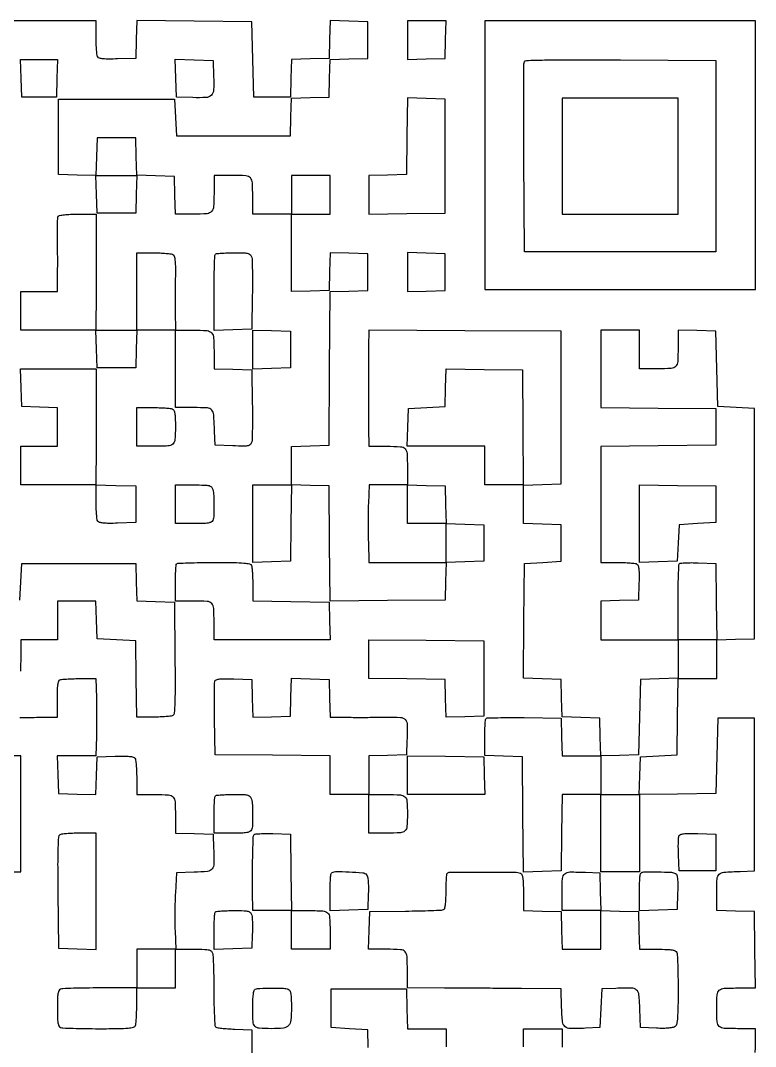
# Model space of a CAD drawing. Extents: x 156 to 936, y 95 to 969.
# Drawn here: x 575 to 936, y 465 to 969 of the extents above; entities that cross this region are included whole.
import ezdxf

# ---------------------------------------------------------------- set-up
doc = ezdxf.new("R2010")
doc.units = 0

msp = doc.modelspace()

# ---------------------------------------------------------------- linework, layer by layer
for points in [[(935.931342, 462.282096, 0.010475), (936, 465.559017), (936, 474), (928.081787, 474, -0.011337), (920.606774, 474.169516, -0.173918), (918.257297, 475.134562, -0.196524), (917.201771, 477.3277, -0.015117), (917, 484, -0.015139), (917.202091, 490.673146, -0.196758), (918.259008, 492.866152, -0.173711), (920.611431, 493.830791, -0.011291), (928.103853, 494), (936.044131, 494), (935.772065, 512.75), (935.5, 531.5), (926.25, 531.787526), (917, 532.075052), (917, 541.018474, -0.014194), (917.190094, 547.713321, -0.199365), (918.215838, 549.834916, -0.165063), (920.527107, 550.811311, -0.009054), (928.5, 551.245668), (935.5, 551.5), (935.5, 589), (935.5, 626.5), (926.5, 626.5), (917.5, 626.5), (917, 608), (916.5, 589.5), (897.71218, 589.227796), (878.924361, 588.955591), (879.21218, 598.227796), (879.5, 607.5), (888.5, 608), (897.5, 608.5), (897.772065, 627.25), (898.044131, 646), (907.522065, 646), (917, 646), (917, 655.462474), (917, 664.924948), (926.25, 665.212474), (935.5, 665.5), (935.5, 722), (935.5, 778.5), (926.5, 779), (917.5, 779.5), (917, 798), (916.5, 816.5), (907.25, 816.787526), (898, 817.075052), (898, 809.119313, -0.01133), (897.829774, 801.607881, -0.174856), (896.858669, 799.255648, -0.19591), (894.651936, 798.200175, -0.014805), (887.893011, 798), (879, 798), (879, 807.5), (879, 817), (869.5, 817), (860, 817), (860, 798.015573), (860, 779.031147), (888.25, 778.765573), (916.5, 778.5), (916.5, 769.5), (916.5, 760.5), (888.25, 760.234427), (860, 759.968853), (860, 731.484427), (860, 703), (868.25, 702.984687, -0.00917), (871.504112, 702.918959, -0.012203), (874.45641, 702.732898, -0.00954), (876.894283, 702.472467, -0.110402), (877.793098, 702.149034, -0.187221), (878.389362, 701.340297, -0.039341), (878.721251, 699.5815, -0.027159), (878.864234, 696.914541, -0.008519), (878.793098, 692.914347), (878.5, 684.5), (869.25, 684.212474), (860, 683.924948), (860, 674.462474), (860, 665), (879, 665), (898, 665), (898, 655.537526), (898, 646.075052), (888.75, 645.787526), (879.5, 645.5), (879, 627), (878.5, 608.5), (869.288016, 608.212977), (860.076031, 607.925954), (859.788016, 617.212977), (859.5, 626.5), (850.287036, 626.787036), (841.074071, 627.074071), (840.787036, 636.287036), (840.5, 645.5), (831.234491, 645.787731), (821.968982, 646.075462), (822.234491, 674.287731), (822.5, 702.5), (831.5, 703), (840.5, 703.5), (840.5, 712.5), (840.5, 721.5), (831.25, 721.787526), (822, 722.075052), (822, 731.5), (822, 740.924948), (831.25, 741.212474), (840.5, 741.5), (840.5, 779), (840.5, 816.5), (793.25, 816.759792), (746, 817.019583), (745.934866, 808.759792, 0.000913), (745.868464, 797.802647, 0.000876), (745.84088, 786.693278, 0.000915), (745.852017, 776.562651, 0.001964), (745.905604, 768.75), (746, 760), (754.893011, 760, -0.014768), (761.650479, 759.800362, -0.195511), (763.85745, 758.747254, -0.175208), (764.829247, 756.400012, -0.01141), (765, 748.918213), (765, 741), (755.570969, 741), (746.141938, 741), (745.820969, 731.895415, 0.005644), (745.720383, 727.696635, 0.003106), (745.687231, 722.558523, 0.003096), (745.718259, 717.345316, 0.004955), (745.816413, 712.895415), (746.132827, 703), (765.103939, 703), (784.075052, 703), (783.787526, 693.75), (783.5, 684.5), (755.2656, 684.234453), (727.031199, 683.968906), (726.7656, 712.234453), (726.5, 740.5), (717.25, 740.787526), (708, 741.075052), (708, 750.5), (708, 759.924948), (717.25, 760.212474), (726.5, 760.5), (726.761989, 798.212633), (727.023977, 835.925266), (736.261989, 836.212633), (745.5, 836.5), (745.5, 845.5), (745.5, 854.5), (736.288016, 854.787023), (727.076031, 855.074046), (726.788016, 845.787023), (726.5, 836.5), (717.25, 836.212474), (708, 835.924948), (708, 854.962474), (708, 874), (717.5, 874), (727, 874), (727, 883.5), (727, 893), (717.5, 893), (708, 893), (708, 883.5), (708, 874), (698.5, 874), (689, 874), (689, 881.918213, 0.01141), (688.829247, 889.400012, 0.175208), (687.85745, 891.747254, 0.195511), (685.650479, 892.800362, 0.014768), (678.893011, 893), (670, 893), (669.986345, 885.75, -0.010904), (669.799195, 877.85182, -0.167242), (668.810132, 875.353181, -0.201372), (666.560646, 874.224533, -0.016903), (659.920894, 874), (651.075052, 874), (650.787526, 883.25), (650.5, 892.5), (641.287036, 892.787036), (632.074071, 893.074071), (631.787036, 902.287036), (631.5, 911.5), (622, 911.5), (612.5, 911.5), (612.211984, 902.212977), (611.923969, 892.925954), (602.711984, 893.212977), (593.5, 893.5), (593.5, 912), (593.5, 930.5), (622, 930.5), (650.5, 930.5), (651, 921.5), (651.5, 912.5), (679.5, 912.5), (707.5, 912.5), (707.787036, 921.712964), (708.074071, 930.925929), (717.287036, 931.212964), (726.5, 931.5), (726.787036, 940.712964), (727.074071, 949.925929), (736.287036, 950.212964), (745.5, 950.5), (745.5, 959.5), (745.5, 968.5), (736.288016, 968.787023), (727.076031, 969.074046), (726.788016, 959.787023), (726.5, 950.5), (717.287036, 950.212964), (708.074071, 949.925929), (707.787036, 940.712964), (707.5, 931.5), (698.5, 931.5), (689.5, 931.5), (689, 950), (688.5, 968.5), (660.287731, 968.765509), (632.075462, 969.031018), (631.787731, 959.765509), (631.5, 950.5), (622.58457, 950.208654, -0.007874), (618.325344, 950.136581, -0.025891), (615.518036, 950.278743, -0.03736), (613.675579, 950.608404, -0.190691), (612.849883, 951.208654, -0.110447), (612.526866, 952.10652, -0.009524), (612.266784, 954.544105, -0.01219), (612.080961, 957.496014, -0.009158), (612.015313, 960.75), (612, 969), (584, 969), (556, 969)], [(574.5, 684.5), (575, 693.5), (575.5, 702.5), (603.5, 702.5), (631.5, 702.5), (631.787036, 693.287036), (632.074071, 684.074071), (641.287036, 683.787036), (650.5, 683.5), (650.766401, 656.069153, -0.001978), (650.846326, 642.183108, -0.009301), (650.712289, 634.206078, -0.008349), (650.438935, 628.964071, -0.238479), (649.766401, 627.834466, -0.111006), (648.882606, 627.517385, -0.009324), (646.455049, 627.262256, -0.012039), (643.515808, 627.079825, -0.009013), (640.272065, 627.015313), (632.044131, 627), (631.772065, 645.75), (631.5, 664.5), (622, 665), (612.5, 665.5), (612.212474, 674.75), (611.924948, 684), (602.462474, 684), (593, 684), (593, 674.5), (593, 665), (584, 665), (575, 665), (575, 657.081787, -0.011384), (574.829682, 649.602344, -0.174757)], [(574.5, 626.891229, 0.001345), (579.539118, 626.882633, 0.002292), (583.75, 626.906082), (593, 627), (593, 635.916667, -0.008266), (593.067874, 640.021966, -0.024717), (593.299188, 642.819848, -0.032039), (593.668333, 644.679382, -0.236055), (594.25, 645.337719, -0.075204), (595.102131, 645.540301, -0.005376), (597.536093, 645.717133, -0.007465), (600.456593, 645.854032, -0.005565), (603.68138, 645.921053), (611.86276, 646), (612.18138, 636.5, -0.005281), (612.280715, 632.17526, -0.003101), (612.312811, 627, -0.003101), (612.280715, 621.82474, -0.005281), (612.18138, 617.5), (611.86276, 608), (602.393854, 608), (592.924948, 608), (593.212474, 598.75), (593.5, 589.5), (602.711984, 589.212977), (611.923969, 588.925954), (612.211984, 598.212977), (612.5, 607.5), (621.41543, 607.791346, -0.007874), (625.674656, 607.863419, -0.025891), (628.481964, 607.721257, -0.03736), (630.324421, 607.391596, -0.190691), (631.150117, 606.791346, -0.110447), (631.473134, 605.89348, -0.009524), (631.733216, 603.455895, -0.01219), (631.919039, 600.503986, -0.009158), (631.984687, 597.25), (632, 589), (640.893011, 589, -0.014732), (647.649006, 588.800898, -0.19511), (649.856224, 587.750156, -0.175559), (650.828717, 585.407908, -0.011491), (651, 577.955738), (651, 570.075052), (660.25, 569.787526), (669.5, 569.5), (669.800912, 562.520917, -0.012477), (669.937542, 554.988791, -0.170867), (669.02491, 552.45151, -0.198326), (666.777845, 551.237089, -0.017722), (660.240685, 550.788797), (651.5, 550.5), (651, 540.767377, 0.006439), (650.831458, 536.386267, 0.004007), (650.74116, 531.244858, 0.004019), (650.733499, 526.171344, 0.007263), (650.820969, 522.017377), (651.141938, 513), (659.962561, 513, -0.004842), (665.420765, 512.947141, -0.054201), (667.571974, 512.671004, -0.155638), (668.674835, 512.002758, -0.12131), (669.320354, 510.75, -0.048394), (669.534315, 509.205366, -0.002693), (669.707247, 504.342159, -0.004136), (669.834188, 498.543327, -0.003014), (669.883113, 492.095649, 0.004557), (669.950842, 485.750314, 0.007058), (670.136554, 480.274707, 0.002771), (670.386659, 475.609647, 0.183596), (670.70996, 474.89004, 0.160375), (671.362609, 474.560685, 0.007997), (673.771076, 474.237674, 0.012205), (676.692951, 473.965397, 0.008467), (680.005609, 473.794391), (688.5, 473.5), (688.667146, 447.029445, -0.003166)]]:
    msp.add_lwpolyline(points, format="xyb")
for points in [[(765, 959.462474), (765, 949.924948), (774.25, 950.212474), (783.5, 950.5), (783.787526, 959.75), (784.075052, 969), (774.537526, 969), (765, 969)], [(803, 903), (803, 837), (869.5, 837), (936, 837), (936, 903), (936, 969), (869.5, 969), (803, 969)], [(592.787526, 940.75), (592.5, 931.5), (584, 931.5), (575.5, 931.5), (575.212474, 940.75), (574.924948, 950), (584, 950), (593.075052, 950)], [(764.772202, 912.287232), (764.5, 893.5), (755.25, 893.212474), (746, 892.924948), (746, 883.440409), (746, 873.955869), (764.75, 874.227935), (783.5, 874.5), (783.5, 902.5), (783.5, 930.5), (774.272202, 930.787232), (765.044404, 931.074464)], [(841, 902.5), (841, 874), (869.5, 874), (898, 874), (898, 902.5), (898, 931), (869.5, 931), (841, 931)], [(631.787526, 883.75), (631.5, 874.5), (622, 874.5), (612.5, 874.5), (612.212474, 883.75), (611.924948, 893), (622, 893), (632.075052, 893)], [(765, 845.5), (765, 835.924948), (774.25, 836.212474), (783.5, 836.5), (783.5, 845.5), (783.5, 854.5), (774.25, 854.787526), (765, 855.075052)], [(707.5, 807.5), (707.5, 798.5), (698.25, 798.212474), (689, 797.924948), (689, 807.5), (689, 817.075052), (698.25, 816.787526), (707.5, 816.5)], [(821.732692, 769.25), (821.965385, 741), (812.482692, 741), (803, 741), (803, 750.5), (803, 760), (783.962474, 760), (764.924948, 760), (765.212474, 769.25), (765.5, 778.5), (774.5, 779), (783.5, 779.5), (783.787816, 788.771926), (784.075632, 798.043852), (802.787816, 797.771926), (821.5, 797.5)], [(707.772065, 722.25), (707.5, 703.5), (698.25, 703.212474), (689, 702.924948), (689, 721.962474), (689, 741), (698.522065, 741), (708.044131, 741)], [(783.787036, 731.287036), (784.074071, 722.074071), (793.287036, 721.787036), (802.5, 721.5), (802.5, 712.5), (802.5, 703.5), (793.25, 703.212474), (784, 702.924948), (784, 712.462474), (784, 722), (774.5, 722), (765, 722), (765, 731.537526), (765, 741.075052), (774.25, 740.787526), (783.5, 740.5)], [(916.5, 731.5), (916.5, 722.5), (907.5, 722), (898.5, 721.5), (898, 712.5), (897.5, 703.5), (888.25, 703.212474), (879, 702.924948), (879, 721.984539), (879, 741.044131), (897.75, 740.772065), (916.5, 740.5)], [(802.5, 646), (802.5, 627.5), (793.288016, 627.212977), (784.076031, 626.925954), (783.788016, 636.212977), (783.5, 645.5), (764.75, 645.772065), (746, 646.044131), (746, 655.537639), (746, 665.031147), (774.25, 664.765573), (802.5, 664.5)], [(802.787526, 598.25), (803.075052, 589), (784.037526, 589), (765, 589), (765, 598.522065), (765, 608.044131), (783.75, 607.772065), (802.5, 607.5)]]:
    msp.add_lwpolyline(points, close=True)
for points in [[(669.793771, 941.655204, -0.019645), (669.781389, 934.978805, -0.185166), (668.666193, 932.394058, -0.189669), (666.123234, 931.251102, -0.020771), (659.596055, 931.212045), (651.5, 931.5), (651.211971, 940.788029), (650.923942, 950.076058), (660.211971, 949.788029), (669.5, 949.5)], [(916.5, 902.5), (916.5, 855.5), (869.5, 855.5), (822.5, 855.5), (822.239372, 901.5, -0.000997), (822.174287, 919.225103, -0.001596), (822.197198, 934.357597, -0.000282), (822.267665, 947.72814, -0.090314), (822.461789, 948.759906, -0.301449), (823.45055, 949.464468, -0.003096), (832.402033, 949.70934, -0.005599), (845.68089, 949.841585, -0.001079), (869.722417, 949.759906), (916.5, 949.5)], [(612.066052, 864.75, -0.001558), (612.085483, 859.92313, -0.000466), (612.085332, 852.5625, -0.000467), (612.069753, 844.298381, -0.000505), (612.038933, 836.25), (611.945762, 817), (621.972881, 817), (632, 817), (632, 836), (632, 855), (640.25, 854.984687, -0.009309), (643.505577, 854.918028, -0.012345), (646.46241, 854.72919, -0.00973), (648.903682, 854.464684, -0.10988), (649.813523, 854.136411, -0.187083), (650.427377, 853.304599, -0.036226), (650.793234, 851.437012, -0.025722), (650.989874, 848.616033, -0.008179), (650.99747, 844.401724, 0.001761), (650.952492, 840.325489, 0.001003), (650.92536, 835.397694, 0.001002), (650.917937, 830.436818, 0.001658), (650.933947, 826.25), (651, 817), (659.883369, 817, -0.01672), (666.551889, 816.776944, -0.200673), (668.806258, 815.651702, -0.168025), (669.798298, 813.159382, -0.010996), (669.986345, 805.287526), (670, 798.075052), (679.25, 797.787526), (688.5, 797.5), (688.785515, 781, -0.003389), (688.853786, 774.512904, -0.004645), (688.821417, 768.674624, -0.003052), (688.718932, 763.780528, -0.053724), (688.506797, 762.211486, -0.112845), (687.861417, 760.929779, -0.168426), (686.798809, 760.284314, -0.056825), (684.727478, 760.079374, -0.00454), (679.221282, 760.211486), (670.5, 760.5), (670.245668, 767.5, 0.009074), (669.810854, 775.47539, 0.165509), (668.832254, 777.785755, 0.199016), (666.706186, 778.810651, 0.014075), (659.980948, 779), (651, 779), (651, 798), (651, 817), (641.537526, 817), (632.075052, 817), (631.787526, 807.75), (631.5, 798.5), (622, 798.5), (612.5, 798.5), (612.212474, 807.75), (611.924948, 817), (593.462474, 817), (575, 817), (575, 826.5), (575, 836), (584, 836), (593, 836), (593.125886, 845.25, 0.002951), (593.158041, 849.421932, 0.001815), (593.149086, 854.334692, 0.001819), (593.104911, 859.194003, 0.003254), (593.028088, 863.187251, -0.007308), (592.990197, 866.592511, -0.010227), (593.06305, 869.634804, -0.006906), (593.210279, 872.161341, -0.120974), (593.461219, 872.937251, -0.215934), (594.116939, 873.378085, -0.014068), (596.441586, 873.701919, -0.01755), (599.434248, 873.92734, -0.010022), (603.059017, 874), (612, 874)], [(688.516463, 852.75, -0.053901), (688.724981, 851.202744, -0.002978), (688.824256, 846.314063, -0.004581), (688.854498, 840.484344, -0.003332), (688.785515, 834), (688.5, 817.5), (679.25, 817.212474), (670, 816.924948), (670, 835.295808, -0.003394), (670.048121, 842.38585, -0.005358), (670.195833, 848.46606, -0.001615), (670.396733, 853.718052, -0.188158), (670.666667, 854.333333, -0.173043), (671.226591, 854.598788, -0.00648), (673.57982, 854.804167, -0.011049), (676.413417, 854.951642, -0.007476), (679.647615, 855, -0.005365), (684.749885, 854.945247, -0.056809), (686.808872, 854.66567, -0.156008), (687.878622, 853.998004, -0.115926)], [(612.066052, 788.75, -0.001555), (612.085499, 783.925111, -0.000466), (612.085421, 776.573232, -0.000467), (612.069939, 768.320928, -0.000506), (612.039235, 760.286535), (611.946366, 741.073071), (621.723183, 740.786535), (631.5, 740.5), (631.5, 731.5), (631.5, 722.5), (622.58457, 722.208654, -0.007874), (618.325344, 722.136581, -0.025891), (615.518036, 722.278743, -0.03736), (613.675579, 722.608404, -0.190691), (612.849883, 723.208654, -0.110447), (612.526866, 724.10652, -0.009524), (612.266784, 726.544105, -0.01219), (612.080961, 729.496014, -0.009158), (612.015313, 732.75), (612, 741), (593.5, 741), (575, 741), (575, 750.5), (575, 760), (584, 760), (593, 760), (593, 769.461067), (593, 778.922134), (584.25, 779.211067), (575.5, 779.5), (575.212474, 788.75), (574.924948, 798), (593.462474, 798), (612, 798)], [(649.418213, 778.393011, -0.18666), (650.209997, 777.676577, -0.072682), (650.683962, 776.251766, -0.036534), (650.93529, 773.820122, -0.007489), (651, 769.5, -0.016928), (650.787494, 763.225197, -0.201251), (649.720139, 761.097177, -0.16771), (647.358591, 760.163873, -0.011011), (639.918213, 760), (632, 760), (632, 769.5), (632, 779), (639.918213, 779, -0.00705), (643.066073, 778.955615, -0.008902), (645.9751, 778.821697, -0.007317), (648.400281, 778.631074, -0.06844)], [(669.369714, 738.75, -0.052589), (669.835949, 735.80014, -0.012536), (669.968309, 730.826521, -0.010886), (669.868123, 725.875983, -0.081279), (669.393011, 723.581787, -0.192406), (668.653872, 722.782907, -0.06988), (667.154102, 722.311531, -0.034532), (664.571713, 722.062976, -0.00673), (659.893011, 722), (651, 722), (651, 731.5), (651, 741), (659.883369, 741, -0.00487), (665.368743, 740.946567, -0.0534), (667.551213, 740.66971, -0.150802), (668.684822, 740.002112, -0.119916)], [(688.40777, 701.379751, -0.068914), (688.640169, 700.381791, -0.007132), (688.826033, 697.970284, -0.008763), (688.956704, 695.076904, -0.006901), (689, 691.940278), (689, 684.044131), (707.75, 683.772065), (726.5, 683.5), (726.787526, 674.25), (727.075052, 665), (698.537526, 665), (670, 665), (670, 672.918213, 0.01141), (669.829247, 680.400012, 0.175208), (668.85745, 682.747254, 0.195511), (666.650479, 683.800362, 0.014768), (659.893011, 684), (651, 684), (651, 692.833333, -0.006635), (651.045524, 696.263835, -0.00994), (651.184535, 699.25641, -0.005321), (651.377319, 701.757068, -0.176245), (651.628205, 702.294872, -0.18847), (652.20919, 702.549343, -0.001537), (657.294622, 702.738542, -0.005224), (663.175311, 702.877737, -0.003304), (670.035975, 702.923077, -0.002652), (679.87401, 702.8709, -0.018302), (684.69699, 702.643049, -0.034527), (687.434825, 702.221325, -0.250695)], [(916.772065, 683.75), (917.044131, 665), (907.522065, 665), (898, 665), (898, 683.333333, -0.003584), (898.05073, 690.411472, -0.00564), (898.206402, 696.487652, -0.001786), (898.418403, 701.723678, -0.187492), (898.702644, 702.369311, -0.179987), (899.290922, 702.638564, -0.007016), (901.709672, 702.781547, -0.011703), (904.626528, 702.84459, -0.007913), (907.952644, 702.785977), (916.5, 702.5)], [(688.788016, 636.212977), (689.076031, 626.925954), (698.288016, 627.212977), (707.5, 627.5), (707.788016, 636.787023), (708.076031, 646.074046), (717.288016, 645.787023), (726.5, 645.5), (726.787526, 636.25), (727.075052, 627), (736.287526, 626.906082, 0.002292), (740.481211, 626.882552, 0.001345), (745.499515, 626.890894, 0.001345), (750.517656, 626.926231, 0.002292), (754.710824, 626.986262, -0.016444), (761.655567, 626.889122, -0.203763), (763.983307, 625.767865, -0.180252), (764.942856, 623.243164, -0.012405), (764.800912, 615.479083), (764.5, 608.5), (755.25, 608.212474), (746, 607.924948), (746, 598.462474), (746, 589), (754.893011, 589, -0.013336), (761.570835, 588.821854, -0.177094), (763.797846, 587.870043, -0.190499), (764.802358, 585.735543, -0.015844), (765, 579.5, -0.015844), (764.802358, 573.264457, -0.190499), (763.797846, 571.129957, -0.177094), (761.570835, 570.178146, -0.013336), (754.893011, 570), (746, 570), (746, 579.5), (746, 589), (736.5, 589), (727, 589), (727, 598.484427), (727, 607.968853), (698.75, 608.234427), (670.5, 608.5), (670.225464, 625.964868, -0.002823), (670.157086, 632.753462, -0.004215), (670.180851, 638.688445, -0.00185), (670.262501, 643.748662, -0.086861), (670.45911, 644.754039, -0.230482), (671.132433, 645.382988, -0.046818), (672.777796, 645.724608, -0.028677), (675.433667, 645.867661, -0.007362), (679.733647, 645.789171), (688.5, 645.5)], [(840.787526, 617.25), (841.075052, 608), (850.537526, 608), (860, 608), (860, 598.5), (860, 589), (869.5, 589), (879, 589), (879, 570), (879, 551), (869.5, 551), (860, 551), (860, 570), (860, 589), (850.522065, 589), (841.044131, 589), (840.772065, 570.25), (840.5, 551.5), (831.265637, 551.212681), (822.031273, 550.925362), (821.765637, 579.212681), (821.5, 607.5), (812.25, 607.787526), (803, 608.075052), (803, 616.870859, -0.006884), (803.047052, 620.288435, -0.010271), (803.190675, 623.273573, -0.005658), (803.390108, 625.763224, -0.1753), (803.649107, 626.315773, -0.191484), (804.248868, 626.57432, -0.001602), (809.424676, 626.705926, -0.005369), (815.413768, 626.774691, -0.003396), (822.399107, 626.73244), (840.5, 626.5)], [(688.369714, 586.75, -0.052589), (688.835949, 583.80014, -0.012536), (688.968309, 578.826521, -0.010886), (688.868123, 573.875983, -0.081279), (688.393011, 571.581787, -0.192406), (687.653872, 570.782907, -0.06988), (686.154102, 570.311531, -0.034532), (683.571713, 570.062976, -0.00673), (678.893011, 570), (670, 570), (670, 578.833333, -0.007039), (670.048334, 582.266524, -0.010477), (670.195833, 585.267708, -0.005871), (670.400808, 587.76784, -0.174709), (670.666667, 588.333333, -0.172706), (671.225478, 588.598709, -0.006604), (673.551156, 588.804167, -0.011163), (676.353247, 588.951638, -0.007564), (679.550035, 589, -0.005547), (684.572796, 588.944277, -0.056961), (686.627033, 588.663196, -0.152779), (687.707972, 587.996, -0.113673)], [(594.233599, 569.165534, 0.238479), (593.561065, 568.035929, 0.008349), (593.287711, 562.793922, 0.009301), (593.153674, 554.816892, 0.001978), (593.233599, 540.930847), (593.5, 513.5), (602.75, 513.212474), (612, 512.924948), (612, 541.462474), (612, 570), (603.75, 569.984687, 0.008989), (600.497802, 569.920176, 0.012014), (597.551432, 569.737744, 0.009292), (595.117908, 569.482636, 0.111089)], [(707.772065, 550.75), (708.044131, 532), (715.940278, 532, -0.011457), (723.404655, 531.828936, -0.175414), (725.74896, 530.85673, -0.195276), (726.800677, 528.649615, -0.014747), (727, 521.893011), (727, 513), (717.5, 513), (708, 513), (708, 522.5), (708, 532), (698.5, 532), (689, 532), (688.903093, 541.25, -0.004001), (688.878478, 551.198206, -0.005484), (689.02614, 560.149068, -0.002097), (689.273635, 567.964125, -0.130158), (689.673096, 569.280075, -0.236927), (690.171381, 569.586913, -0.007826), (692.566399, 569.757297, -0.013396), (695.474932, 569.840441, -0.008743), (698.832337, 569.787732), (707.5, 569.5)], [(916.5, 560.5), (916.5, 551.5), (907.5, 551.5), (898.5, 551.5), (898.205027, 559.411609, -0.006757), (898.130652, 562.542211, -0.008847), (898.151984, 565.403842, -0.006825), (898.2445, 567.787219, -0.078651), (898.438673, 568.700781, -0.222283), (899.127059, 569.364206, -0.05328), (900.715903, 569.724548, -0.030281), (903.338027, 569.871594, -0.007113), (907.733647, 569.789171), (916.5, 569.5)], [(744.921326, 549.594796, -0.126804), (745.405224, 548.568167, -0.023545), (745.701133, 546.485252, -0.021342), (745.842502, 543.735348, -0.01153), (745.793771, 540.344796), (745.5, 532.5), (736.25, 532.212474), (727, 531.924948), (727, 540.795808, -0.007009), (727.048332, 544.243385, -0.010438), (727.195833, 547.256685, -0.00583), (727.400781, 549.767459, -0.174822), (727.666667, 550.333333, -0.1982), (729.641278, 551.154415, -0.011379), (736.346099, 551.02018, -0.011327), (743.040061, 550.581573, -0.200106)], [(820.570888, 550.334424, -0.214288), (821.270698, 549.63012, -0.052345), (821.694173, 548.008321, -0.030339), (821.934874, 545.345775, -0.007375), (822, 540.930537), (822, 532.075052), (831.25, 531.787526), (840.5, 531.5), (840.787526, 522.25), (841.075052, 513), (850.537526, 513), (860, 513), (860, 522.5), (860, 532), (850.5, 532), (841, 532), (841, 540.980948, -0.01682), (841.227183, 547.732324, -0.202101), (842.372662, 550.009281, -0.176722), (844.88044, 550.941866, -0.012322), (852.520917, 550.800912), (859.5, 550.5), (859.787036, 541.287036), (860.074071, 532.074071), (869.287036, 531.787036), (878.5, 531.5), (878.787526, 522.25), (879.075052, 513), (887.930537, 513, -0.006773), (892.587052, 512.936924, -0.03465), (895.160133, 512.688208, -0.070053), (896.655249, 512.216672, -0.192061), (897.393011, 511.418213, -0.080983), (897.635568, 510.250423, -0.002541), (897.821697, 505.367318, -0.004891), (897.955938, 499.590857, -0.003363), (898, 493.040657, -0.00346), (897.940363, 484.422829, -0.01606), (897.711725, 479.451262, -0.023285), (897.321155, 476.333764, -0.178582), (896.594796, 475.078674, -0.126804), (895.568167, 474.594776, -0.023545), (893.485252, 474.298867, -0.021342), (890.735348, 474.157498, -0.01153), (887.344796, 474.206229), (879.5, 474.5), (879.212602, 483.740334, 0.015844), (878.776454, 490.678762, 0.194277), (877.578192, 492.990355, 0.177046), (875.057347, 493.934395, 0.012739), (867.479083, 493.800912), (860.5, 493.5), (860, 484), (859.5, 474.5), (852.520917, 474.199088, -0.012739), (844.942653, 474.065605, -0.177046), (842.421808, 475.009645, -0.194277), (841.223546, 477.321238, -0.015844), (840.787398, 484.259666), (840.5, 493.5), (821, 493.689751, 0.000481), (812.209569, 493.766838, 0.000296), (801.867188, 493.841461, 0.000297), (791.643482, 493.903091, 0.000533), (783.25, 493.939751), (765, 494), (765, 501.918213, 0.011435), (764.828811, 509.402343, 0.175657), (763.85465, 511.748828, 0.195156), (761.642834, 512.801097, 0.014649), (754.855485, 513), (745.924948, 513), (746.212474, 522.25), (746.5, 531.5), (764, 531.739724, 0.00246), (770.796823, 531.86628, 0.003692), (776.726562, 532.049703, 0.001541), (781.794984, 532.259603, 0.080521), (782.75, 532.458339, 0.236084), (783.326745, 533.088391, 0.034304), (783.698328, 534.840378, 0.026125), (783.931217, 537.474683, 0.008985), (784, 541.301949, -0.006881), (784.044729, 544.55201, -0.010268), (784.181262, 547.390792, -0.005655), (784.370846, 549.758426, -0.17531), (784.61706, 550.283727, -0.197719), (785.928956, 550.830666, -0.000796), (802.138688, 550.879323, -0.001515), (817.802823, 550.853953, -0.090687)], [(896.793098, 550.149034, -0.187221), (897.389362, 549.340297, -0.039341), (897.721251, 547.5815, -0.027159), (897.864234, 544.914541, -0.008519), (897.793098, 540.914347), (897.5, 532.5), (888.25, 532.212474), (879, 531.924948), (879, 540.795808, -0.007009), (879.048332, 544.243385, -0.010438), (879.195833, 547.256685, -0.00583), (879.400781, 549.767459, -0.174822), (879.666667, 550.333333, -0.195602), (881.1522, 550.959784, -0.005877), (888.007864, 550.966593, -0.007493), (894.73212, 550.793423, -0.131906)], [(688.53186, 529.729083, -0.045288), (688.735265, 528.430652, -0.00895), (688.846004, 526.075142, -0.009416), (688.874264, 523.317546, -0.008627), (688.800912, 520.479083), (688.5, 513.5), (679.25, 513.212474), (670, 512.924948), (670, 521.795808, -0.007009), (670.048332, 525.243385, -0.010438), (670.195833, 528.256685, -0.00583), (670.400781, 530.767459, -0.174822), (670.666667, 531.333333, -0.173043), (671.226591, 531.598788, -0.00648), (673.57982, 531.804167, -0.011049), (676.413417, 531.951642, -0.007476), (679.647615, 532, -0.005348), (684.764113, 531.945275, -0.057278), (686.818035, 531.664578, -0.156921), (687.887372, 530.991836, -0.113491)], [(632, 503.5), (632, 494), (614.081787, 494, 0.003154), (607.101301, 493.955961, 0.004625), (600.9624, 493.821697, 0.002287), (595.759931, 493.635929, 0.081716), (594.581787, 493.393011, 0.191418), (593.784112, 492.657806, 0.070374), (593.31228, 491.171299, 0.03487), (593.063264, 488.615452, 0.006853), (593, 484, 0.006853), (593.063264, 479.384548, 0.03487), (593.31228, 476.828701, 0.070374), (593.784112, 475.342194, 0.191418), (594.581787, 474.606989, 0.081332), (595.754472, 474.364262, 0.00242), (600.784097, 474.178303, 0.004765), (606.727001, 474.044051, 0.003264), (613.474799, 474, 0.002672), (623.159864, 474.051749, 0.019343), (627.81213, 474.281609, 0.038952), (630.415774, 474.717599, 0.244878), (631.393011, 475.581787, 0.069754), (631.631434, 476.613421, 0.006804), (631.821697, 479.171775, 0.008515), (631.955643, 482.242372, 0.006641), (632, 485.581787), (632, 494), (641.5, 494), (651, 494), (651, 503.5), (651, 513), (641.5, 513), (632, 513)], [(706.418213, 493.393011, -0.187357), (707.210871, 492.673841, -0.072351), (707.684529, 491.240199, -0.036286), (707.935508, 488.790701, -0.007391), (708, 484.428195, -0.021007), (707.734816, 478.11911, -0.169857), (706.569753, 475.513823, -0.180922), (704.073611, 474.290121, -0.024464), (698.147529, 474, -0.017119), (692.19278, 474.203943, -0.192993), (690.10565, 475.211547, -0.173357), (689.175063, 477.434699, -0.013282), (689, 484.023655, -0.008406), (689.0681, 488.073816, -0.024951), (689.299786, 490.841487, -0.032381), (689.66943, 492.682516, -0.2353), (690.25, 493.337719, -0.087965), (692.448695, 493.801874, -0.007288), (698.311475, 493.907393, -0.007415), (704.167873, 493.84057, -0.085248)]]:
    msp.add_lwpolyline(points, format="xyb", close=True)
for points in [[(565.5, 551), (575, 551), (575, 579.5), (575, 608), (565.5, 608)], [(745.788933, 464.75), (745.5, 473.5), (736.5, 474), (727.5, 474.5), (727.5, 484), (727.5, 493.5), (746, 493.5), (764.5, 493.5), (764.786212, 483.75), (765.072424, 474), (774.536212, 474), (784, 474), (784, 465.070969)], [(822, 465.093707), (822, 474), (831.5, 474), (841, 474), (841, 465)]]:
    msp.add_lwpolyline(points)

doc.saveas('drawing.dxf')
